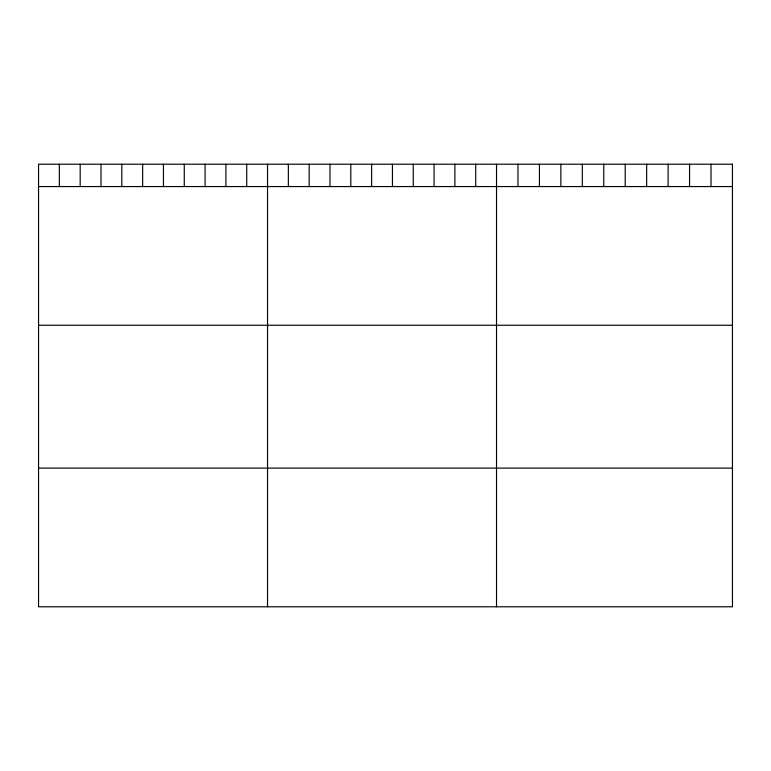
<?xml version="1.0" encoding="UTF-8"?>
<svg xmlns="http://www.w3.org/2000/svg" width="771" height="771" viewBox="0 0 771 771"><rect width="100%" height="100%" fill="white"/><g stroke="black" fill="none" stroke-linecap="round" stroke-linejoin="round"><path stroke-width="1.16" d="M38.55 186.563L732.45 186.563M38.55 325.237L732.45 325.237M38.55 468.113L732.45 468.113M711.007 164.213L711.007 186.563M689.553 164.213L689.553 186.563M668.11 164.213L668.11 186.563M646.657 164.213L646.657 186.563M625.214 164.213L625.214 186.563M603.76 164.213L603.76 186.563M582.317 164.213L582.317 186.563M560.864 164.213L560.864 186.563M539.421 164.213L539.421 186.563M517.967 164.213L517.967 186.563M496.524 164.213L496.524 606.787M475.707 164.213L475.707 186.563M454.89 164.213L454.89 186.563M434.073 164.213L434.073 186.563M413.256 164.213L413.256 186.563M392.439 164.213L392.439 186.563M371.622 164.213L371.622 186.563M350.805 164.213L350.805 186.563M329.988 164.213L329.988 186.563M309.171 164.213L309.171 186.563M288.354 164.213L288.354 186.563M267.537 164.213L267.537 606.787M246.72 164.213L246.72 186.563M225.903 164.213L225.903 186.563M205.086 164.213L205.086 186.563M184.269 164.213L184.269 186.563M163.452 164.213L163.452 186.563M142.635 164.213L142.635 186.563M121.818 164.213L121.818 186.563M101.001 164.213L101.001 186.563M80.184 164.213L80.184 186.563M59.367 164.213L59.367 186.563M732.45 164.213L38.55 164.213L38.55 606.787L732.45 606.787L732.45 164.213"/></g></svg>
